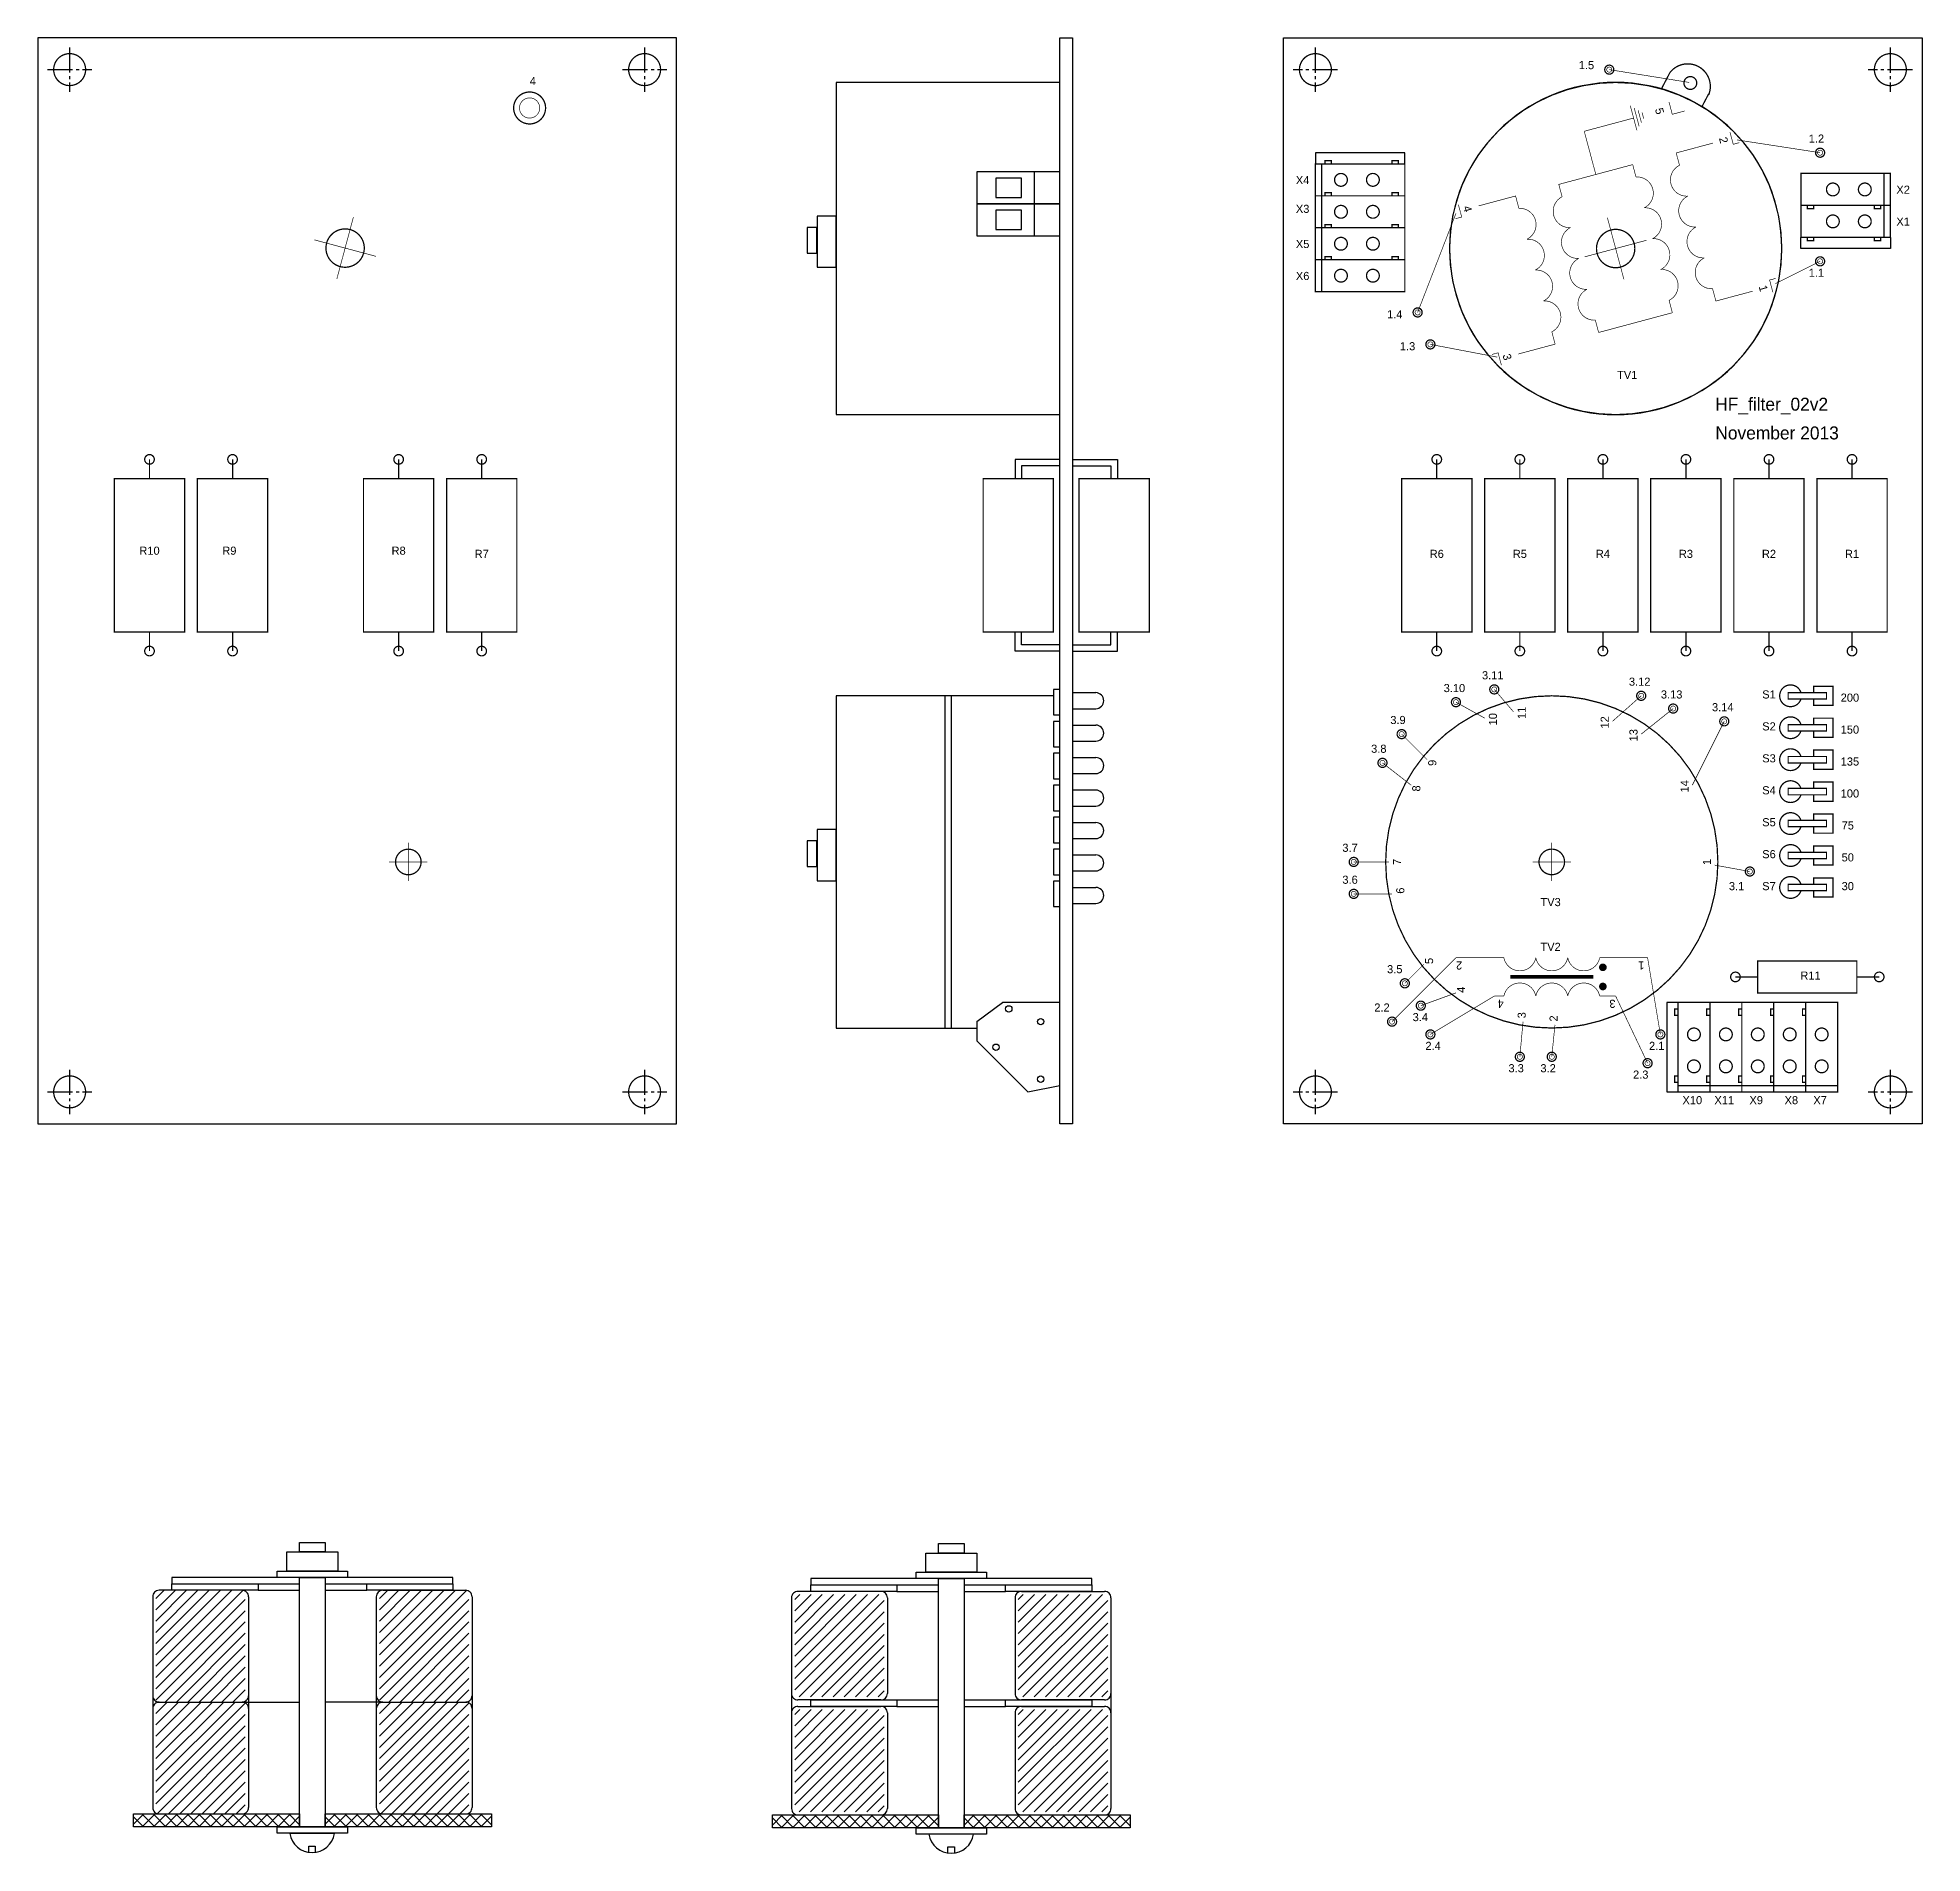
# Model space of a CAD drawing. Extents: x -295 to 0, y -284 to 0.
import ezdxf
from ezdxf.enums import TextEntityAlignment as Align

# ---------------------------------------------------------------- set-up
doc = ezdxf.new("R2010")
doc.units = 0
doc.header["$MEASUREMENT"] = 0
for name, color, linetype in [('BOARD', 173, 'CONTINUOUS'), ('BOTTOM', 7, 'CONTINUOUS'), ('TOP', 7, 'CONTINUOUS')]:
    doc.layers.add(name, color=color, linetype=linetype)

msp = doc.modelspace()

# ---------------------------------------------------------------- hatches: boundary and pattern name
at = {"layer": 'TOP', "linetype": 'Continuous'}
h = msp.add_hatch(dxfattribs=at)
h.set_pattern_fill('ANSI31', color=256, scale=10, style=0)
h.set_pattern_definition([(45, (-610, -500), (-0.883883, 0.883883), [])])
h.paths.add_polyline_path([(-276.5, -243), (-262.5, -243), (-262.5, -260.5), (-276.5, -260.5)], flags=0)
h = msp.add_hatch(dxfattribs=at)
h.set_pattern_fill('ANSI31', color=256, scale=10, style=0)
h.set_pattern_definition([(45, (-575, -500), (-0.883883, 0.883883), [])])
h.paths.add_polyline_path([(-241.5, -243), (-227.5, -243), (-227.5, -260.5), (-241.5, -260.5)], flags=0)
h = msp.add_hatch(dxfattribs=at)
h.set_pattern_fill('ANSI31', color=256, scale=10, style=0)
h.set_pattern_definition([(45, (-510, -500.1686), (-0.883883, 0.883883), [])])
h.paths.add_polyline_path([(-176.5, -243.6686), (-162.5, -243.6686), (-162.5, -259.6686), (-176.5, -259.6686)], flags=0)
h = msp.add_hatch(dxfattribs=at)
h.set_pattern_fill('ANSI31', color=256, scale=10, style=0)
h.set_pattern_definition([(45, (-475, -500.1686), (-0.883883, 0.883883), [])])
h.paths.add_polyline_path([(-141.5, -243.6686), (-127.5, -243.6686), (-127.5, -259.6686), (-141.5, -259.6686)], flags=0)
h = msp.add_hatch(dxfattribs=at)
h.set_pattern_fill('ANSI31', color=256, scale=10, style=0)
h.set_pattern_definition([(45, (-610, -518), (-0.883883, 0.883883), [])])
h.paths.add_polyline_path([(-276.5, -260.5), (-262.5, -260.5), (-262.5, -278), (-276.5, -278)], flags=0)
h = msp.add_hatch(dxfattribs=at)
h.set_pattern_fill('ANSI31', color=256, scale=10, style=0)
h.set_pattern_definition([(45, (-575, -518), (-0.883883, 0.883883), [])])
h.paths.add_polyline_path([(-241.5, -260.5), (-227.5, -260.5), (-227.5, -278), (-241.5, -278)], flags=0)
h = msp.add_hatch(dxfattribs=at)
h.set_pattern_fill('ANSI31', color=256, scale=10, style=0)
h.set_pattern_definition([(45, (-510, -518.1686), (-0.883883, 0.883883), [])])
h.paths.add_polyline_path([(-176.5, -261.6686), (-162.5, -261.6686), (-162.5, -277.6686), (-176.5, -277.6686)], flags=0)
h = msp.add_hatch(dxfattribs=at)
h.set_pattern_fill('ANSI31', color=256, scale=10, style=0)
h.set_pattern_definition([(45, (-475, -518.1686), (-0.883883, 0.883883), [])])
h.paths.add_polyline_path([(-141.5, -261.6686), (-127.5, -261.6686), (-127.5, -277.6686), (-141.5, -277.6686)], flags=0)
h = msp.add_hatch(dxfattribs=at)
h.set_pattern_fill('ANSI37', color=256, scale=10, style=0)
h.set_pattern_definition([(45, (-610, -500), (-0.883883, 0.883883), []), (134.99997, (-610, -500), (-0.883883, -0.883883), [])])
h.paths.add_polyline_path([(-280, -278), (-254, -278), (-254, -280), (-280, -280)], flags=0)
h = msp.add_hatch(dxfattribs=at)
h.set_pattern_fill('ANSI37', color=256, scale=10, style=0)
h.set_pattern_definition([(45, (-579.9901, -500), (-0.883883, 0.883883), []), (134.99997, (-579.9901, -500), (-0.883883, -0.883883), [])])
h.paths.add_polyline_path([(-249.990107, -278), (-223.990107, -278), (-223.990107, -280), (-249.990107, -280)], flags=0)
h = msp.add_hatch(dxfattribs=at)
h.set_pattern_fill('ANSI37', color=256, scale=10, style=0)
h.set_pattern_definition([(45, (-510, -500.1686), (-0.883883, 0.883883), []), (134.99997, (-510, -500.1686), (-0.883883, -0.883883), [])])
h.paths.add_polyline_path([(-180, -278.1686), (-154, -278.1686), (-154, -280.1686), (-180, -280.1686)], flags=0)
h = msp.add_hatch(dxfattribs=at)
h.set_pattern_fill('ANSI37', color=256, scale=10, style=0)
h.set_pattern_definition([(45, (-479.9901, -500.1686), (-0.883883, 0.883883), []), (134.99997, (-479.9901, -500.1686), (-0.883883, -0.883883), [])])
h.paths.add_polyline_path([(-149.990107, -278.1686), (-123.990107, -278.1686), (-123.990107, -280.1686), (-149.990107, -280.1686)], flags=0)

# ---------------------------------------------------------------- linework, layer by layer
at = {"layer": 'BOARD'}
for points in [[(-295, 0), (-295, -170), (-195, -170), (-195, 0)], [(-133, 0), (-133, -167), (-133, -170), (-135, -170), (-135, 0)], [(0, 0), (0, -170), (-100, -170), (-100, 0)]]:
    msp.add_lwpolyline(points, close=True, dxfattribs=at)
at = {"layer": 'BOTTOM', "linetype": 'ByBlock'}
for p, q in [((-133, -66), (-126, -66)), ((-133, -67), (-127, -67)), ((-127, -67), (-127, -69)), ((-126, -66), (-126, -69)), ((-127, -95), (-127, -93)), ((-126, -96), (-126, -93)), ((-133, -95), (-127, -95)), ((-133, -96), (-126, -96))]:
    msp.add_line(p, q, dxfattribs=at)
at = {"layer": 'BOTTOM'}
for p, q in [((-133, -102.5), (-129.36184, -102.5)), ((-133, -105.02263), (-129.351388, -105.02263)), ((-133, -107.58), (-129.36184, -107.58)), ((-133, -110.10263), (-129.351388, -110.10263)), ((-133, -112.66), (-129.36184, -112.66)), ((-133, -115.18263), (-129.351388, -115.18263)), ((-133, -117.74), (-129.36184, -117.74)), ((-133, -120.26263), (-129.351388, -120.26263)), ((-133, -122.82), (-129.36184, -122.82)), ((-133, -125.34263), (-129.351388, -125.34263)), ((-133, -127.9), (-129.36184, -127.9)), ((-133, -130.42263), (-129.351388, -130.42263)), ((-133, -132.98), (-129.36184, -132.98)), ((-133, -135.50263), (-129.351388, -135.50263))]:
    msp.add_line(p, q, dxfattribs=at)
for points, const_width in [([(-287.5, -4.993, -1), (-292.5, -4.993, -1), (-287.5, -4.993)], 0.2), ([(-197.5, -4.993, -1), (-202.5, -4.993, -1), (-197.5, -4.993)], 0.2), ([(-215.5, -11, -1), (-220.5, -11, -1), (-215.5, -11)], 0.2), ([(-219.5, -10.5, -1), (-216.5, -11.5, -1), (-219.5, -10.5)], 0.1), ([(-243.879, -32.928, -1), (-249.879, -32.928, -1), (-243.879, -32.928)], 0.2), ([(-276.75, -66, -1), (-278.25, -66, -1), (-276.75, -66)], 0.2), ([(-263.75, -66, -1), (-265.25, -66, -1), (-263.75, -66)], 0.2), ([(-237.75, -66, -1), (-239.25, -66, -1), (-237.75, -66)], 0.2), ([(-224.75, -66, -1), (-226.25, -66, -1), (-224.75, -66)], 0.2), ([(-276.75, -96, -1), (-278.25, -96, -1), (-276.75, -96)], 0.2), ([(-276.75, -96, -1), (-278.25, -96, -1), (-276.75, -96)], 0.2), ([(-263.75, -96, -1), (-265.25, -96, -1), (-263.75, -96)], 0.2), ([(-263.75, -96, -1), (-265.25, -96, -1), (-263.75, -96)], 0.2), ([(-237.75, -96, -1), (-239.25, -96, -1), (-237.75, -96)], 0.2), ([(-237.75, -96, -1), (-239.25, -96, -1), (-237.75, -96)], 0.2), ([(-224.75, -96, -1), (-226.25, -96, -1), (-224.75, -96)], 0.2), ([(-224.75, -96, -1), (-226.25, -96, -1), (-224.75, -96)], 0.2), ([(-234.984, -129.006, -1), (-238.984, -129.006, -1), (-234.984, -129.006)], 0.2), ([(-234.984, -129.006, -1), (-238.984, -129.006, -1), (-234.984, -129.006)], 0.2), ([(-287.5, -164.993, -1), (-292.5, -164.993, -1), (-287.5, -164.993)], 0.2), ([(-197.5, -164.993, -1), (-202.5, -164.993, -1), (-197.5, -164.993)], 0.2)]:
    msp.add_lwpolyline(points, format="xyb", dxfattribs=dict(at, const_width=const_width))
for points, const_width in [([(-290, -5.493), (-290, -1.493)], 0.2), ([(-200, -5.493), (-200, -1.493)], 0.2), ([(-293.5, -4.993), (-289.5, -4.993)], 0.2), ([(-290, -6.493), (-290, -5.993)], 0.2), ([(-289, -4.993), (-288.5, -4.993)], 0.2), ([(-288, -4.993), (-286.5, -4.993)], 0.2), ([(-203.5, -4.993), (-199.5, -4.993)], 0.2), ([(-200, -6.493), (-200, -5.993)], 0.2), ([(-199, -4.993), (-198.5, -4.993)], 0.2), ([(-198, -4.993), (-196.5, -4.993)], 0.2), ([(-290, -8.493), (-290, -6.993)], 0.2), ([(-200, -8.493), (-200, -6.993)], 0.2), ([(-245.585, -28.098), (-248.173, -37.758)], 0.1), ([(-251.709, -31.634), (-242.049, -34.222)], 0.1), ([(-277.5, -66), (-277.5, -69)], 0.2), ([(-264.5, -66), (-264.5, -69)], 0.2), ([(-238.5, -66), (-238.5, -69)], 0.2), ([(-225.5, -66), (-225.5, -69)], 0.2), ([(-283, -93), (-283, -69), (-272, -69), (-272, -93), (-283, -93)], 0.2), ([(-270, -93), (-270, -69), (-259, -69), (-259, -93), (-270, -93)], 0.2), ([(-244, -93), (-244, -69), (-233, -69), (-233, -93), (-244, -93)], 0.2), ([(-231, -93), (-231, -69), (-220, -69), (-220, -93), (-231, -93)], 0.2), ([(-132, -93), (-132, -69), (-121, -69), (-121, -93), (-132, -93)], 0.2), ([(-277.5, -96), (-277.5, -93)], 0.2), ([(-264.5, -96), (-264.5, -93)], 0.2), ([(-238.5, -96), (-238.5, -93)], 0.2), ([(-225.5, -96), (-225.5, -93)], 0.2), ([(-236.984, -132.006), (-236.984, -126.006)], 0.1), ([(-236.984, -132.006), (-236.984, -126.006)], 0.1), ([(-239.984, -129.006), (-233.984, -129.006)], 0.1), ([(-233.984, -129.006), (-239.984, -129.006)], 0.1), ([(-290, -165.493), (-290, -161.493)], 0.2), ([(-200, -165.493), (-200, -161.493)], 0.2), ([(-293.5, -164.993), (-289.5, -164.993)], 0.2), ([(-289, -164.993), (-288.5, -164.993)], 0.2), ([(-288, -164.993), (-286.5, -164.993)], 0.2), ([(-203.5, -164.993), (-199.5, -164.993)], 0.2), ([(-199, -164.993), (-198.5, -164.993)], 0.2), ([(-198, -164.993), (-196.5, -164.993)], 0.2), ([(-290, -166.493), (-290, -165.993)], 0.2), ([(-290, -168.493), (-290, -166.993)], 0.2), ([(-200, -166.493), (-200, -165.993)], 0.2), ([(-200, -168.493), (-200, -166.993)], 0.2)]:
    msp.add_lwpolyline(points, dxfattribs=dict(at, const_width=const_width))
for centre in [(-129.393315, -103.765082), (-129.393315, -108.845082), (-129.393315, -113.925082), (-129.393315, -119.005082), (-129.393315, -124.085082), (-129.393315, -129.165082), (-129.393315, -134.245082)]:
    msp.add_arc(centre, 1.255392, 271.202135, 88.797865, dxfattribs=at)
at = {"layer": 'TOP', "linetype": 'ByBlock'}
for p, q in [((-81, -18), (-95, -18)), ((-95, -18), (-95, -19.75)), ((-81, -19.75), (-81, -18)), ((-135, -21), (-148, -21)), ((-148, -21), (-148, -26)), ((-145, -22), (-145, -25)), ((-141, -22), (-145, -22)), ((-141, -25), (-141, -22)), ((-139, -21), (-139, -31)), ((-148, -26), (-135, -26)), ((-135, -26), (-148, -26)), ((-148, -26), (-148, -31)), ((-145, -25), (-141, -25)), ((-145, -27), (-145, -30)), ((-141, -27), (-145, -27)), ((-141, -30), (-141, -27)), ((-148, -31), (-135, -31)), ((-145, -30), (-141, -30)), ((-19, -32), (-19, -31.25)), ((-19, -33), (-19, -32)), ((-5, -31.25), (-5, -33)), ((-5, -33), (-19, -33)), ((-135, -66), (-142, -66)), ((-142, -66), (-142, -69)), ((-135, -67), (-141, -67)), ((-141, -67), (-141, -69)), ((-142, -96), (-142, -93)), ((-141, -95), (-141, -93)), ((-135, -96), (-142, -96)), ((-135, -95), (-141, -95)), ((-153, -103), (-153, -155)), ((-152, -103), (-152, -155)), ((-135, -102), (-136, -102)), ((-136, -102), (-136, -106)), ((-136, -106), (-135, -106)), ((-135, -107), (-136, -107)), ((-136, -107), (-136, -111)), ((-136, -111), (-135, -111)), ((-135, -112), (-136, -112)), ((-136, -112), (-136, -116)), ((-136, -116), (-135, -116)), ((-135, -117), (-136, -117)), ((-136, -117), (-136, -121)), ((-136, -121), (-135, -121)), ((-135, -122), (-136, -122)), ((-136, -122), (-136, -126)), ((-136, -126), (-135, -126)), ((-135, -127), (-136, -127)), ((-136, -127), (-136, -131)), ((-136, -131), (-135, -131)), ((-135, -132), (-136, -132)), ((-136, -132), (-136, -136)), ((-136, -136), (-135, -136)), ((-148, -154), (-144, -151)), ((-135, -151), (-144, -151)), ((-38.25, -151), (-40, -151)), ((-40, -151), (-40, -165)), ((-170, -155), (-148, -155)), ((-148, -154), (-148, -157)), ((-140, -165), (-148, -157)), ((-140, -165), (-135, -164)), ((-40, -165), (-38.25, -165))]:
    msp.add_line(p, q, dxfattribs=at)
at = {"layer": 'TOP', "linetype": 'Continuous'}
for p, q in [((-136, -103), (-170, -103)), ((-170, -103), (-170, -155)), ((-277, -244), (-277, -277)), ((-263, -243), (-276, -243)), ((-262, -244), (-262, -277)), ((-260.5, -243), (-254, -243)), ((-250, -243), (-243.5, -243)), ((-242, -244), (-242, -277)), ((-241, -243), (-228, -243)), ((-227, -244), (-227, -277)), ((-177, -244.1686), (-177, -277.1686)), ((-163, -243.1686), (-176, -243.1686)), ((-162, -244.166251), (-162, -259.166251)), ((-160.5, -243.1686), (-154, -243.1686)), ((-150, -243.1686), (-143.5, -243.1686)), ((-142, -244.166251), (-142, -259.166251)), ((-141, -243.1686), (-128, -243.1686)), ((-127, -244.1686), (-127, -277.1686)), ((-276, -260.494529), (-263, -260.494529)), ((-263, -260.5), (-254, -260.5)), ((-241, -260.5), (-250, -260.5)), ((-241, -260.494529), (-228, -260.494529)), ((-163, -260.1686), (-176, -260.1686)), ((-176, -261.1686), (-163, -261.1686)), ((-162, -262.166251), (-162, -277.166251)), ((-160.5, -260.166251), (-154, -260.166251)), ((-160.5, -261.166251), (-154, -261.166251)), ((-150, -260.166251), (-143.5, -260.166251)), ((-150, -261.166251), (-143.5, -261.166251)), ((-142, -262.166251), (-142, -277.166251)), ((-128, -260.1686), (-141, -260.1686)), ((-141, -261.1686), (-128, -261.1686)), ((-148.5, -280.166251), (-155.5, -280.166251)), ((-248.552675, -281.051149), (-255.552675, -281.051149)), ((-252.563948, -284.001419), (-252.563948, -283.0456)), ((-252.563948, -283.0456), (-251.563948, -283.0456)), ((-251.563948, -283.0456), (-251.563948, -284.001419)), ((-152.511273, -283.160702), (-151.511273, -283.160702)), ((-152.511273, -284.116521), (-152.511273, -283.160702)), ((-151.511273, -283.160702), (-151.511273, -284.116521))]:
    msp.add_line(p, q, dxfattribs=at)
at = {"layer": 'TOP'}
for points, const_width in [([(-97.5, -5, 1), (-92.5, -5, 1), (-97.5, -5)], 0.2), ([(-7.5, -5, 1), (-2.5, -5, 1), (-7.5, -5)], 0.2), ([(-49.5, -4.5, 1), (-48.5, -5.5, 1), (-49.5, -4.5)], 0.2), ([(-49.4, -5, 1), (-48.6, -5, 1), (-49.4, -5)], 0.1), ([(-39.499, -5.447, -0.867577), (-33.436, -8.947)], 0.2), ([(-74, -33, 1), (-22, -33, 1), (-74, -33)], 0.2), ([(-37.307, -7.091, 0.999889), (-35.308, -7.091, 1.000111), (-37.307, -7.091)], 0.2), ([(-16.5, -17.5, 1), (-15.5, -18.5, 1), (-16.5, -17.5)], 0.2), ([(-16.4, -18, 1), (-15.6, -18, 1), (-16.4, -18)], 0.1), ([(-43.523, -26.624, 0.819952), (-44.817, -21.794), (-45.334, -19.862), (-45.31, -19.856)], 0.1), ([(-36.713, -24.799, -0.819602), (-38.007, -19.97), (-38.525, -18.038), (-38.549, -18.044)], 0.1), ([(-92, -22.25, 1), (-90, -22.25, 1), (-92, -22.25)], 0.2), ([(-87, -22.25, 1), (-85, -22.25, 1), (-87, -22.25)], 0.2), ([(-15, -23.75, 1), (-13, -23.75, 1), (-15, -23.75)], 0.2), ([(-10, -23.75, 1), (-8, -23.75, 1), (-10, -23.75)], 0.2), ([(-92, -27.25, 1), (-90, -27.25, 1), (-92, -27.25)], 0.2), ([(-87, -27.25, 1), (-85, -27.25, 1), (-87, -27.25)], 0.2), ([(-56.36, -24.887, 0.819811), (-55.066, -29.717)], 0.1), ([(-36.713, -24.799, 0.81988), (-35.419, -29.629)], 0.1), ([(-61.875, -31.541, 0.819537), (-63.169, -26.712)], 0.1), ([(-42.229, -31.454, 0.819993), (-43.523, -26.624)], 0.1), ([(-15, -28.75, 1), (-13, -28.75, 1), (-15, -28.75)], 0.2), ([(-10, -28.75, 1), (-8, -28.75, 1), (-10, -28.75)], 0.2), ([(-92, -32.25, 1), (-90, -32.25, 1), (-92, -32.25)], 0.2), ([(-87, -32.25, 1), (-85, -32.25, 1), (-87, -32.25)], 0.2), ([(-60.581, -36.371, 0.819839), (-61.875, -31.541)], 0.1), ([(-55.066, -29.717, 0.81969), (-53.771, -34.546)], 0.1), ([(-51, -33, 1), (-45, -33, 1), (-51, -33)], 0.2), ([(-40.934, -36.283, 0.81969), (-42.229, -31.454)], 0.1), ([(-35.419, -29.629, 0.819839), (-34.125, -34.459)], 0.1), ([(-53.771, -34.546, 0.819993), (-52.477, -39.376)], 0.1), ([(-34.125, -34.459, 0.819537), (-32.831, -39.288)], 0.1), ([(-16.5, -34.5, 1), (-15.5, -35.5, 1), (-16.5, -34.5)], 0.2), ([(-16.4, -35, 1), (-15.6, -35, 1), (-16.4, -35)], 0.1), ([(-92, -37.25, 1), (-90, -37.25, 1), (-92, -37.25)], 0.2), ([(-87, -37.25, 1), (-85, -37.25, 1), (-87, -37.25)], 0.2), ([(-59.287, -41.201, 0.81988), (-60.581, -36.371)], 0.1), ([(-40.934, -36.283, -0.819811), (-39.64, -41.113), (-39.123, -43.045), (-39.099, -43.038)], 0.1), ([(-59.287, -41.201, -0.819602), (-57.993, -46.03), (-57.475, -47.962), (-57.451, -47.956)], 0.1), ([(-52.477, -39.376, 0.819952), (-51.183, -44.206), (-50.666, -46.138), (-50.69, -46.144)], 0.1), ([(-79.5, -42.5, 1), (-78.5, -43.5, 1), (-79.5, -42.5)], 0.2), ([(-79.4, -43, 1), (-78.6, -43, 1), (-79.4, -43)], 0.1), ([(-77.5, -47.5, 1), (-76.5, -48.5, 1), (-77.5, -47.5)], 0.2), ([(-77.4, -48, 1), (-76.6, -48, 1), (-77.4, -48)], 0.1), ([(-76.75, -66, 1), (-75.25, -66, 1), (-76.75, -66)], 0.2), ([(-63.75, -66, 1), (-62.25, -66, 1), (-63.75, -66)], 0.2), ([(-63.75, -66, 1), (-62.25, -66, 1), (-63.75, -66)], 0.2), ([(-50.75, -66, 1), (-49.25, -66, 1), (-50.75, -66)], 0.2), ([(-50.75, -66, 1), (-49.25, -66, 1), (-50.75, -66)], 0.2), ([(-37.75, -66, 1), (-36.25, -66, 1), (-37.75, -66)], 0.2), ([(-37.75, -66, 1), (-36.25, -66, 1), (-37.75, -66)], 0.2), ([(-24.75, -66, 1), (-23.25, -66, 1), (-24.75, -66)], 0.2), ([(-24.75, -66, 1), (-23.25, -66, 1), (-24.75, -66)], 0.2), ([(-11.75, -66, 1), (-10.25, -66, 1), (-11.75, -66)], 0.2), ([(-11.75, -66, 1), (-10.25, -66, 1), (-11.75, -66)], 0.2), ([(-76.75, -96, 1), (-75.25, -96, 1), (-76.75, -96)], 0.2), ([(-76.75, -96, 1), (-75.25, -96, 1), (-76.75, -96)], 0.2), ([(-63.75, -96, 1), (-62.25, -96, 1), (-63.75, -96)], 0.2), ([(-50.75, -96, 1), (-49.25, -96, 1), (-50.75, -96)], 0.2), ([(-37.75, -96, 1), (-36.25, -96, 1), (-37.75, -96)], 0.2), ([(-24.75, -96, 1), (-23.25, -96, 1), (-24.75, -96)], 0.2), ([(-11.75, -96, 1), (-10.25, -96, 1), (-11.75, -96)], 0.2), ([(-84, -129, 1), (-32, -129, 1), (-84, -129)], 0.2), ([(-84, -129, 1), (-32, -129, 1), (-84, -129)], 0.2), ([(-73.5, -103.5, 1), (-72.5, -104.5, 1), (-73.5, -103.5)], 0.2), ([(-67.5, -101.5, 1), (-66.5, -102.5, 1), (-67.5, -101.5)], 0.2), ([(-67.4, -102, 1), (-66.6, -102, 1), (-67.4, -102)], 0.1), ([(-44.5, -102.5, 1), (-43.5, -103.5, 1), (-44.5, -102.5)], 0.2), ([(-44.4, -103, 1), (-43.6, -103, 1), (-44.4, -103)], 0.1), ([(-19, -102.5, 6.650368), (-19, -103.5)], 0.2), ([(-73.4, -104, 1), (-72.6, -104, 1), (-73.4, -104)], 0.1), ([(-39.5, -104.5, 1), (-38.5, -105.5, 1), (-39.5, -104.5)], 0.2), ([(-39.4, -105, 1), (-38.6, -105, 1), (-39.4, -105)], 0.1), ([(-31.5, -106.5, 1), (-30.5, -107.5, 1), (-31.5, -106.5)], 0.2), ([(-19, -107.5, 6.650368), (-19, -108.5)], 0.2), ([(-82, -108.5, 1), (-81, -109.5, 1), (-82, -108.5)], 0.2), ([(-81.9, -109, 1), (-81.1, -109, 1), (-81.9, -109)], 0.1), ([(-31.4, -107, 1), (-30.6, -107, 1), (-31.4, -107)], 0.1), ([(-19, -112.5, 6.650368), (-19, -113.5)], 0.2), ([(-85, -113, 1), (-84, -114, 1), (-85, -113)], 0.2), ([(-84.9, -113.5, 1), (-84.1, -113.5, 1), (-84.9, -113.5)], 0.1), ([(-19, -117.5, 6.650368), (-19, -118.5)], 0.2), ([(-19, -122.5, 6.650368), (-19, -123.5)], 0.2), ([(-19, -127.5, 6.650368), (-19, -128.5)], 0.2), ([(-89.5, -128.5, 1), (-88.5, -129.5, 1), (-89.5, -128.5)], 0.2), ([(-89.4, -129, 1), (-88.6, -129, 1), (-89.4, -129)], 0.1), ([(-60, -129, 1), (-56, -129, 1), (-60, -129)], 0.2), ([(-60, -129, 1), (-56, -129, 1), (-60, -129)], 0.2), ([(-27.5, -130, 1), (-26.5, -131, 1), (-27.5, -130)], 0.2), ([(-27.4, -130.5, 1), (-26.6, -130.5, 1), (-27.4, -130.5)], 0.1), ([(-19, -132.5, 6.650368), (-19, -133.5)], 0.2), ([(-89.5, -133.5, 1), (-88.5, -134.5, 1), (-89.5, -133.5)], 0.2), ([(-89.4, -134, 1), (-88.6, -134, 1), (-89.4, -134)], 0.1), ([(-60.5, -144, -0.819804), (-65.5, -144), (-73, -144)], 0.1), ([(-55.5, -144, -0.819804), (-60.5, -144)], 0.1), ([(-55.5, -144, 0.819804), (-50.5, -144), (-43, -144)], 0.1), ([(-81.5, -147.5, 1), (-80.5, -148.5, 1), (-81.5, -147.5)], 0.2), ([(-50.3, -145.5, 1), (-49.7, -145.5, 1), (-50.3, -145.5)], 0.6), ([(-30, -147, 1), (-28.5, -147, 1), (-30, -147)], 0.2), ([(-30, -147, 1), (-28.5, -147, 1), (-30, -147)], 0.2), ([(-7.5, -147, 1), (-6, -147, 1), (-7.5, -147)], 0.2), ([(-81.4, -148, 1), (-80.6, -148, 1), (-81.4, -148)], 0.1), ([(-65.5, -150, -0.819804), (-60.5, -150)], 0.1), ([(-60.5, -150, -0.819804), (-55.5, -150)], 0.1), ([(-55.5, -150, -0.819804), (-50.5, -150), (-48, -150)], 0.1), ([(-50.3, -148.5, 1), (-49.7, -148.5, 1), (-50.3, -148.5)], 0.6), ([(-83.707, -154, 1), (-82.293, -154, 1), (-83.707, -154)], 0.2), ([(-79, -151, 1), (-78, -152, 1), (-79, -151)], 0.2), ([(-78.9, -151.5, 1), (-78.1, -151.5, 1), (-78.9, -151.5)], 0.1), ([(-83.4, -154, 1), (-82.6, -154, 1), (-83.4, -154)], 0.1), ([(-77.707, -156, 1), (-76.293, -156, 1), (-77.707, -156)], 0.2), ([(-77.4, -156, 1), (-76.6, -156, 1), (-77.4, -156)], 0.1), ([(-41.5, -155.5, 1), (-40.5, -156.5, 1), (-41.5, -155.5)], 0.2), ([(-41.4, -156, 1), (-40.6, -156, 1), (-41.4, -156)], 0.1), ([(-36.75, -156, 1), (-34.75, -156, 1), (-36.75, -156)], 0.2), ([(-31.75, -156, 1), (-29.75, -156, 1), (-31.75, -156)], 0.2), ([(-26.75, -156, 1), (-24.75, -156, 1), (-26.75, -156)], 0.2), ([(-21.75, -156, 1), (-19.75, -156, 1), (-21.75, -156)], 0.2), ([(-16.75, -156, 1), (-14.75, -156, 1), (-16.75, -156)], 0.2), ([(-63.5, -159, 1), (-62.5, -160, 1), (-63.5, -159)], 0.2), ([(-63.4, -159.5, 1), (-62.6, -159.5, 1), (-63.4, -159.5)], 0.1), ([(-58.5, -159, 1), (-57.5, -160, 1), (-58.5, -159)], 0.2), ([(-58.4, -159.5, 1), (-57.6, -159.5, 1), (-58.4, -159.5)], 0.1), ([(-43.5, -160, 1), (-42.5, -161, 1), (-43.5, -160)], 0.2), ([(-43.4, -160.5, 1), (-42.6, -160.5, 1), (-43.4, -160.5)], 0.1), ([(-36.75, -161, 1), (-34.75, -161, 1), (-36.75, -161)], 0.2), ([(-31.75, -161, 1), (-29.75, -161, 1), (-31.75, -161)], 0.2), ([(-26.75, -161, 1), (-24.75, -161, 1), (-26.75, -161)], 0.2), ([(-21.75, -161, 1), (-19.75, -161, 1), (-21.75, -161)], 0.2), ([(-16.75, -161, 1), (-14.75, -161, 1), (-16.75, -161)], 0.2), ([(-97.5, -165, 1), (-92.5, -165, 1), (-97.5, -165)], 0.2), ([(-7.5, -165, 1), (-2.5, -165, 1), (-7.5, -165)], 0.2)]:
    msp.add_lwpolyline(points, format="xyb", dxfattribs=dict(at, const_width=const_width))
for points, const_width in [([(-95, -5.5), (-95, -1.5)], 0.2), ([(-5, -5.5), (-5, -1.5)], 0.2), ([(-97, -5), (-98.5, -5)], 0.2), ([(-96, -5), (-96.5, -5)], 0.2), ([(-91.5, -5), (-95.5, -5)], 0.2), ([(-95, -6.5), (-95, -6)], 0.2), ([(-36.5, -7), (-49, -5)], 0.1), ([(-40.832, -8.007), (-39.499, -5.447)], 0.2), ([(-7, -5), (-8.5, -5)], 0.2), ([(-6, -5), (-6.5, -5)], 0.2), ([(-1.5, -5), (-5.5, -5)], 0.2), ([(-5, -6.5), (-5, -6)], 0.2), ([(-95, -8.5), (-95, -7)], 0.2), ([(-34.436, -10.679), (-33.453, -8.814)], 0.2), ([(-5, -8.5), (-5, -7)], 0.2), ([(-45.708, -10.645), (-44.673, -14.509)], 0.1), ([(-45.095, -10.999), (-44.319, -13.896)], 0.1), ([(-44.483, -11.352), (-43.965, -13.284)], 0.1), ([(-43.871, -11.706), (-43.612, -12.672)], 0.1), ([(-39.653, -10.058), (-39.136, -11.99), (-37.204, -11.472)], 0.1), ([(-45.19, -12.577), (-52.918, -14.647)], 0.1), ([(-51.106, -21.409), (-52.918, -14.647)], 0.1), ([(-30.114, -14.749), (-29.597, -16.681), (-28.631, -16.422)], 0.1), ([(-38.525, -18.038), (-32.753, -16.491)], 0.1), ([(-29, -16), (-16, -18)], 0.1), ([(-95, -19.75), (-81, -19.75), (-81, -24.75), (-95, -24.75), (-95, -19.75)], 0.2), ([(-94, -19.75), (-94, -24.75)], 0.2), ([(-93.5, -19.75), (-93.5, -19.25), (-92.5, -19.25), (-92.5, -19.75)], 0.2), ([(-83, -19.75), (-83, -19.25), (-82, -19.25), (-82, -19.75)], 0.2), ([(-45.334, -19.862), (-56.901, -22.962), (-56.384, -24.894)], 0.1), ([(-5, -26.25), (-19, -26.25), (-19, -21.25), (-5, -21.25), (-5, -26.25)], 0.2), ([(-6, -26.25), (-6, -21.25)], 0.2), ([(-95, -24.75), (-81, -24.75), (-81, -29.75), (-95, -29.75), (-95, -24.75)], 0.2), ([(-94, -24.75), (-94, -29.75)], 0.2), ([(-93.5, -24.75), (-93.5, -24.25), (-92.5, -24.25), (-92.5, -24.75)], 0.2), ([(-83, -24.75), (-83, -24.25), (-82, -24.25), (-82, -24.75)], 0.2), ([(-72.615, -26.137), (-72.097, -28.069), (-73.063, -28.328)], 0.1), ([(-63.145, -26.705), (-63.663, -24.774), (-69.458, -26.326)], 0.1), ([(-5, -31.25), (-19, -31.25), (-19, -26.25), (-5, -26.25), (-5, -31.25)], 0.2), ([(-17, -26.25), (-17, -26.75), (-18, -26.75), (-18, -26.25)], 0.2), ([(-6.5, -26.25), (-6.5, -26.75), (-7.5, -26.75), (-7.5, -26.25)], 0.2), ([(-6, -31.25), (-6, -26.25)], 0.2), ([(-93.5, -29.75), (-93.5, -29.25), (-92.5, -29.25), (-92.5, -29.75)], 0.2), ([(-83, -29.75), (-83, -29.25), (-82, -29.25), (-82, -29.75)], 0.2), ([(-73, -27.5), (-79, -43)], 0.1), ([(-49.294, -28.17), (-46.706, -37.83)], 0.1), ([(-95, -29.75), (-81, -29.75), (-81, -34.75), (-95, -34.75), (-95, -29.75)], 0.2), ([(-94, -29.75), (-94, -34.75)], 0.2), ([(-43.17, -31.706), (-52.83, -34.294)], 0.1), ([(-17, -31.25), (-17, -31.75), (-18, -31.75), (-18, -31.25)], 0.2), ([(-6.5, -31.25), (-6.5, -31.75), (-7.5, -31.75), (-7.5, -31.25)], 0.2), ([(-95, -34.75), (-81, -34.75), (-81, -39.75), (-95, -39.75), (-95, -34.75)], 0.2), ([(-94, -34.75), (-94, -39.75)], 0.2), ([(-93.5, -34.75), (-93.5, -34.25), (-92.5, -34.25), (-92.5, -34.75)], 0.2), ([(-83, -34.75), (-83, -34.25), (-82, -34.25), (-82, -34.75)], 0.2), ([(-23, -38.5), (-16, -35)], 0.1), ([(-23.385, -39.863), (-23.903, -37.931), (-22.937, -37.672)], 0.1), ([(-32.831, -39.288), (-32.313, -41.22), (-26.542, -39.674)], 0.1), ([(-50.666, -46.138), (-39.099, -43.038)], 0.1), ([(-66.5, -50), (-77, -48)], 0.1), ([(-67.369, -49.578), (-66.403, -49.319), (-65.886, -51.251)], 0.1), ([(-57.475, -47.962), (-63.247, -49.509)], 0.1), ([(-76, -66), (-76, -69)], 0.2), ([(-63, -66), (-63, -69)], 0.2), ([(-50, -66), (-50, -69)], 0.2), ([(-37, -66), (-37, -69)], 0.2), ([(-24, -66), (-24, -69)], 0.2), ([(-11, -66), (-11, -69)], 0.2), ([(-147, -93), (-147, -69), (-136, -69), (-136, -93), (-147, -93)], 0.2), ([(-81.5, -93), (-81.5, -69), (-70.5, -69), (-70.5, -93), (-81.5, -93)], 0.2), ([(-57.5, -69), (-57.5, -93), (-68.5, -93), (-68.5, -69), (-57.5, -69)], 0.2), ([(-44.5, -69), (-44.5, -93), (-55.5, -93), (-55.5, -69), (-44.5, -69)], 0.2), ([(-31.5, -69), (-31.5, -93), (-42.5, -93), (-42.5, -69), (-31.5, -69)], 0.2), ([(-18.5, -69), (-18.5, -93), (-29.5, -93), (-29.5, -69), (-18.5, -69)], 0.2), ([(-5.5, -69), (-5.5, -93), (-16.5, -93), (-16.5, -69), (-5.5, -69)], 0.2), ([(-76, -96), (-76, -93)], 0.2), ([(-63, -96), (-63, -93)], 0.2), ([(-50, -96), (-50, -93)], 0.2), ([(-37, -96), (-37, -93)], 0.2), ([(-24, -96), (-24, -93)], 0.2), ([(-11, -96), (-11, -93)], 0.2), ([(-64, -105.5), (-67, -102)], 0.1), ([(-48.5, -107), (-44, -103)], 0.1), ([(-15, -102.5), (-21, -102.5), (-21, -103.5), (-15, -103.5), (-15, -102.5)], 0.2), ([(-17, -102.5), (-17, -101.5), (-14, -101.5), (-14, -104.5), (-17, -104.5), (-17, -103.5)], 0.2), ([(-68.5, -106.5), (-73, -104)], 0.1), ([(-44, -109), (-39, -105)], 0.1), ([(-77.5, -113), (-81.5, -109)], 0.1), ([(-36, -117), (-31, -107)], 0.1), ([(-15, -107.5), (-21, -107.5), (-21, -108.5), (-15, -108.5), (-15, -107.5)], 0.2), ([(-17, -107.5), (-17, -106.5), (-14, -106.5), (-14, -109.5), (-17, -109.5), (-17, -108.5)], 0.2), ([(-17, -112.5), (-17, -111.5), (-14, -111.5), (-14, -114.5), (-17, -114.5), (-17, -113.5)], 0.2), ([(-80, -117), (-84.5, -113.5)], 0.1), ([(-15, -112.5), (-21, -112.5), (-21, -113.5), (-15, -113.5), (-15, -112.5)], 0.2), ([(-15, -117.5), (-21, -117.5), (-21, -118.5), (-15, -118.5), (-15, -117.5)], 0.2), ([(-17, -117.5), (-17, -116.5), (-14, -116.5), (-14, -119.5), (-17, -119.5), (-17, -118.5)], 0.2), ([(-15, -122.5), (-21, -122.5), (-21, -123.5), (-15, -123.5), (-15, -122.5)], 0.2), ([(-17, -122.5), (-17, -121.5), (-14, -121.5), (-14, -124.5), (-17, -124.5), (-17, -123.5)], 0.2), ([(-58, -132), (-58, -126)], 0.1), ([(-58, -132), (-58, -126)], 0.1), ([(-17, -127.5), (-17, -126.5), (-14, -126.5), (-14, -129.5), (-17, -129.5), (-17, -128.5)], 0.2), ([(-83.5, -129), (-89, -129)], 0.1), ([(-55, -129), (-61, -129)], 0.1), ([(-61, -129), (-55, -129)], 0.1), ([(-32.5, -129.5), (-27, -130.5)], 0.1), ([(-15, -127.5), (-21, -127.5), (-21, -128.5), (-15, -128.5), (-15, -127.5)], 0.2), ([(-15, -132.5), (-21, -132.5), (-21, -133.5), (-15, -133.5), (-15, -132.5)], 0.2), ([(-17, -132.5), (-17, -131.5), (-14, -131.5), (-14, -134.5), (-17, -134.5), (-17, -133.5)], 0.2), ([(-83, -134), (-89, -134)], 0.1), ([(-73, -144), (-83, -154)], 0.1), ([(-43, -144), (-41, -156)], 0.1), ([(-25.75, -149.5), (-25.75, -144.5), (-10.25, -144.5), (-10.25, -149.5), (-25.75, -149.5)], 0.2), ([(-78, -145), (-81, -148)], 0.1), ([(-51.5, -147), (-64.5, -147)], 0.6), ([(-29.25, -147), (-25.75, -147)], 0.2), ([(-6.75, -147), (-10.25, -147)], 0.2), ([(-73, -149.5), (-78.5, -151.5)], 0.1), ([(-67, -150), (-77, -156)], 0.1), ([(-65.5, -150), (-67, -150)], 0.1), ([(-48, -150), (-43, -160.5)], 0.1), ([(-38.25, -153), (-38.75, -153), (-38.75, -152), (-38.25, -152)], 0.2), ([(-38.25, -165), (-38.25, -151), (-33.25, -151), (-33.25, -165), (-38.25, -165)], 0.2), ([(-33.25, -153), (-33.75, -153), (-33.75, -152), (-33.25, -152)], 0.2), ([(-33.25, -165), (-33.25, -151), (-28.25, -151), (-28.25, -165), (-33.25, -165)], 0.2), ([(-28.25, -153), (-28.75, -153), (-28.75, -152), (-28.25, -152)], 0.2), ([(-28.25, -165), (-28.25, -151), (-23.25, -151), (-23.25, -165), (-28.25, -165)], 0.2), ([(-23.25, -153), (-23.75, -153), (-23.75, -152), (-23.25, -152)], 0.2), ([(-23.25, -165), (-23.25, -151), (-18.25, -151), (-18.25, -165), (-23.25, -165)], 0.2), ([(-18.25, -153), (-18.75, -153), (-18.75, -152), (-18.25, -152)], 0.2), ([(-18.25, -165), (-18.25, -151), (-13.25, -151), (-13.25, -165), (-18.25, -165)], 0.2), ([(-62.5, -154), (-63, -159.5)], 0.1), ([(-57.5, -154.5), (-58, -159.5)], 0.1), ([(-95, -165.5), (-95, -161.5)], 0.2), ([(-5, -165.5), (-5, -161.5)], 0.2), ([(-97, -165), (-98.5, -165)], 0.2), ([(-96, -165), (-96.5, -165)], 0.2), ([(-91.5, -165), (-95.5, -165)], 0.2), ([(-38.25, -163.5), (-38.75, -163.5), (-38.75, -162.5), (-38.25, -162.5)], 0.2), ([(-38.25, -164), (-33.25, -164)], 0.2), ([(-33.25, -163.5), (-33.75, -163.5), (-33.75, -162.5), (-33.25, -162.5)], 0.2), ([(-33.25, -164), (-28.25, -164)], 0.2), ([(-28.25, -163.5), (-28.75, -163.5), (-28.75, -162.5), (-28.25, -162.5)], 0.2), ([(-28.25, -164), (-23.25, -164)], 0.2), ([(-23.25, -163.5), (-23.75, -163.5), (-23.75, -162.5), (-23.25, -162.5)], 0.2), ([(-23.25, -164), (-18.25, -164)], 0.2), ([(-18.25, -163.5), (-18.75, -163.5), (-18.75, -162.5), (-18.25, -162.5)], 0.2), ([(-18.25, -164), (-13.25, -164)], 0.2), ([(-7, -165), (-8.5, -165)], 0.2), ([(-6, -165), (-6.5, -165)], 0.2), ([(-1.5, -165), (-5.5, -165)], 0.2), ([(-95, -166.5), (-95, -166)], 0.2), ([(-95, -168.5), (-95, -167)], 0.2), ([(-5, -166.5), (-5, -166)], 0.2), ([(-5, -168.5), (-5, -167)], 0.2)]:
    msp.add_lwpolyline(points, dxfattribs=dict(at, const_width=const_width))
at = {"layer": 'TOP', "linetype": 'Continuous'}
for points in [[(-135, -7), (-170, -7), (-170, -59), (-135, -59)], [(-170.005293, -35.939261), (-170.005293, -27.939261), (-173.005293, -27.939261), (-173.005293, -35.939261)], [(-174.531855, -29.723059), (-174.531855, -33.723059), (-173.031855, -33.723059), (-173.031855, -29.723059)], [(-174.531855, -125.723059), (-174.531855, -129.723059), (-173.031855, -129.723059), (-173.031855, -125.723059)], [(-170.005293, -131.939261), (-170.005293, -123.939261), (-173.005293, -123.939261), (-173.005293, -131.939261)], [(-254, -235.5), (-250, -235.5), (-250, -237), (-254, -237)], [(-154, -235.666251), (-150, -235.666251), (-150, -237.166251), (-154, -237.166251)], [(-256, -237), (-248, -237), (-248, -240), (-256, -240)], [(-156, -237.166251), (-148, -237.166251), (-148, -240.166251), (-156, -240.166251)], [(-274, -242), (-254, -242), (-254, -241), (-274, -241)], [(-257.5, -240), (-246.5, -240), (-246.5, -241), (-257.5, -241)], [(-254, -241), (-250, -241), (-250, -280), (-254, -280)], [(-250, -242), (-230, -242), (-230, -241), (-250, -241)], [(-174, -242.1686), (-154, -242.1686), (-154, -241.1686), (-174, -241.1686)], [(-157.5, -240.166251), (-146.5, -240.166251), (-146.5, -241.166251), (-157.5, -241.166251)], [(-154, -241.1686), (-150, -241.1686), (-150, -280.1686), (-154, -280.1686)], [(-150, -242.1686), (-130, -242.1686), (-130, -241.1686), (-150, -241.1686)], [(-274, -242), (-260.5, -242), (-260.5, -243), (-274, -243)], [(-243.5, -242), (-230, -242), (-230, -243), (-243.5, -243)], [(-174, -242.1686), (-160.5, -242.1686), (-160.5, -243.1686), (-174, -243.1686)], [(-143.5, -242.1686), (-130, -242.1686), (-130, -243.1686), (-143.5, -243.1686)], [(-174, -260.166251), (-160.5, -260.166251), (-160.5, -261.166251), (-174, -261.166251)], [(-143.5, -260.166251), (-130, -260.166251), (-130, -261.166251), (-143.5, -261.166251)], [(-280, -278), (-254, -278), (-254, -280), (-280, -280)], [(-257.5, -280), (-246.5, -280), (-246.5, -281), (-257.5, -281)], [(-249.990107, -278), (-223.990107, -278), (-223.990107, -280), (-249.990107, -280)], [(-180, -278.1686), (-154, -278.1686), (-154, -280.1686), (-180, -280.1686)], [(-157.5, -280.166251), (-146.5, -280.166251), (-146.5, -281.166251), (-157.5, -281.166251)], [(-149.990107, -278.1686), (-123.990107, -278.1686), (-123.990107, -280.1686), (-149.990107, -280.1686)]]:
    msp.add_lwpolyline(points, close=True, dxfattribs=at)
at = {"layer": 'TOP'}
msp.add_lwpolyline([(-74, -33, 1), (-22, -33, 1), (-74, -33)], format="xyb", dxfattribs=at)
at = {"layer": 'TOP', "linetype": 'ByBlock'}
for centre in [(-143, -152), (-138, -154), (-145, -158), (-138, -163)]:
    msp.add_circle(centre, 0.5, dxfattribs=at)
at = {"layer": 'TOP', "linetype": 'Continuous'}
for centre, radius, start, end in [((-276.006637, -243.993363), 0.993385, 89.617174, 180.382826), ((-262.993363, -243.993363), 0.993385, 359.617174, 90.382826), ((-241.006615, -243.993363), 0.993385, 89.617174, 180.382826), ((-227.993363, -243.993363), 0.993385, 359.617174, 90.382826), ((-176.006637, -244.161963), 0.993385, 89.617174, 180.382826), ((-162.993363, -244.161963), 0.993385, 359.617174, 90.382826), ((-141.006615, -244.161963), 0.993385, 89.617174, 180.382826), ((-127.993363, -244.161963), 0.993385, 359.617174, 90.382826), ((-276.006615, -259.512086), 0.993385, 179.617174, 270.382826), ((-262.993363, -259.512086), 0.993385, 269.617174, 0.382826), ((-241.006615, -259.512086), 0.993385, 179.617174, 270.382826), ((-227.993363, -259.512086), 0.993385, 269.617174, 0.382826), ((-176.006615, -259.175215), 0.993385, 179.617174, 270.382826), ((-162.993363, -259.175215), 0.993385, 269.617174, 0.382826), ((-141.006615, -259.175215), 0.993385, 179.617174, 270.382826), ((-127.993363, -259.175215), 0.993385, 269.617174, 0.382826), ((-276.006615, -261.509869), 0.993385, 89.617174, 180.382826), ((-262.993363, -261.495217), 0.993385, 359.617174, 90.382826), ((-241.006615, -261.509869), 0.993385, 89.617174, 180.382826), ((-227.993363, -261.495217), 0.993385, 359.617174, 90.382826), ((-176.006615, -262.161963), 0.993385, 89.617174, 180.382826), ((-162.993363, -262.161963), 0.993385, 359.617174, 90.382826), ((-141.006615, -262.161963), 0.993385, 89.617174, 180.382826), ((-127.993363, -262.161963), 0.993385, 359.617174, 90.382826), ((-276, -277), 0.993385, 179.617174, 270.382826), ((-262.993363, -277.006615), 0.993385, 269.617174, 0.382826), ((-241.006615, -277.006615), 0.993385, 179.617174, 270.382826), ((-227.993363, -277.006615), 0.993385, 269.617174, 0.382826), ((-176, -277.1686), 0.993385, 179.617174, 270.382826), ((-162.993363, -277.175215), 0.993385, 269.617174, 0.382826), ((-141.006615, -277.175215), 0.993385, 179.617174, 270.382826), ((-127.993363, -277.175215), 0.993385, 269.617174, 0.382826), ((-252.052675, -280.509483), 3.541667, 188.797411, 351.202589), ((-152, -280.624585), 3.541667, 188.797411, 351.202589)]:
    msp.add_arc(centre, radius, start, end, dxfattribs=at)

# ---------------------------------------------------------------- texts
at = {"layer": 'BOTTOM', "width": 1.019685}
msp.add_text('4', height=1.27, dxfattribs=at).set_placement((-217.983, -7.423))
for s, p in [('R10', (-277.5, -80.923)), ('R9', (-265, -80.923)), ('R8', (-238.5, -80.923)), ('R7', (-225.5, -81.423))]:
    msp.add_text(s, height=1.27, dxfattribs=at).set_placement(p, align=Align.CENTER)
at = {"layer": 'TOP', "width": 1.019685}
for s, p in [('1.5', (-53.778, -4.924)), ('1.2', (-17.778, -16.424)), ('1.1', (-17.778, -37.424)), ('1.4', (-83.778, -43.924)), ('1.3', (-81.778, -48.924)), ('TV1', (-47.777, -53.423)), ('3.11', (-68.925, -100.424)), ('3.12', (-45.925, -101.424)), ('3.10', (-74.925, -102.424)), ('3.13', (-40.925, -103.424)), ('200', (-12.777, -103.923)), ('3.9', (-83.278, -107.424)), ('3.14', (-32.925, -105.424)), ('150', (-12.777, -108.923)), ('3.8', (-86.278, -111.924)), ('135', (-12.777, -113.923)), ('100', (-12.777, -118.923)), ('75', (-12.63, -123.923)), ('3.7', (-90.778, -127.424)), ('50', (-12.63, -128.923)), ('3.6', (-90.778, -132.424)), ('3.1', (-30.278, -133.424)), ('30', (-12.63, -133.424)), ('TV3', (-59.777, -135.923)), ('TV2', (-59.777, -142.923)), ('3.5', (-83.778, -146.424)), ('2.2', (-85.778, -152.424)), ('3.4', (-79.778, -153.924)), ('2.4', (-77.778, -158.424)), ('2.1', (-42.778, -158.424)), ('3.3', (-64.778, -161.924)), ('3.2', (-59.778, -161.924)), ('2.3', (-45.278, -162.924))]:
    msp.add_text(s, height=1.27, dxfattribs=at).set_placement(p)
for s, rotation, p in [('5', 285, (-41.86, -11.185)), ('2', 285, (-31.838, -15.746)), ('4', 285, (-71.925, -26.487)), ('1', 285, (-25.626, -38.929)), ('3', 285, (-65.713, -49.67)), ('10', 90, (-66.577, -107.63)), ('11', 90, (-62.077, -106.63)), ('12', 90, (-49.076, -108.13)), ('13', 90, (-44.576, -110.13)), ('9', 90, (-76.077, -113.982)), ('8', 90, (-78.577, -117.982)), ('14', 90, (-36.576, -118.13)), ('7', 90, (-81.577, -129.482)), ('1', 90, (-33.076, -129.482)), ('6', 90, (-81.077, -133.983)), ('5', 90, (-76.577, -144.983)), ('2', 180, (-72.018, -144.577)), ('1', 180, (-43.518, -144.577)), ('4', 90, (-71.577, -149.483)), ('4', 180, (-65.518, -150.577)), ('3', 90, (-62.077, -153.483)), ('2', 90, (-57.077, -153.983)), ('3', 180, (-48.018, -150.577))]:
    msp.add_text(s, height=1.27, rotation=rotation, dxfattribs=at).set_placement(p)
for s, p in [('X4', (-97, -22.924)), ('X2', (-3, -24.424)), ('X3', (-97, -27.424)), ('X1', (-3, -29.424)), ('X5', (-97, -32.924)), ('X6', (-97, -37.924)), ('R6', (-76, -81.424)), ('R5', (-63, -81.424)), ('R4', (-50, -81.424)), ('R3', (-37, -81.424)), ('R2', (-24, -81.424)), ('R1', (-11, -81.424)), ('S1', (-24, -103.423)), ('S2', (-24, -108.423)), ('S3', (-24, -113.423)), ('S4', (-24, -118.423)), ('S5', (-24, -123.423)), ('S6', (-24, -128.423)), ('S7', (-24, -133.423)), ('R11', (-17.499, -147.423)), ('X10', (-36, -166.924)), ('X11', (-31, -166.924)), ('X9', (-26, -166.924)), ('X8', (-20.5, -166.924)), ('X7', (-16, -166.924))]:
    msp.add_text(s, height=1.27, dxfattribs=at).set_placement(p, align=Align.CENTER)
at = {"layer": 'TOP'}
for s, p in [('HF_filter_02v2', (-32.414, -58.375)), ('November 2013', (-32.398, -62.876))]:
    msp.add_text(s, height=2.032, dxfattribs=at).set_placement(p)

doc.saveas('drawing.dxf')
